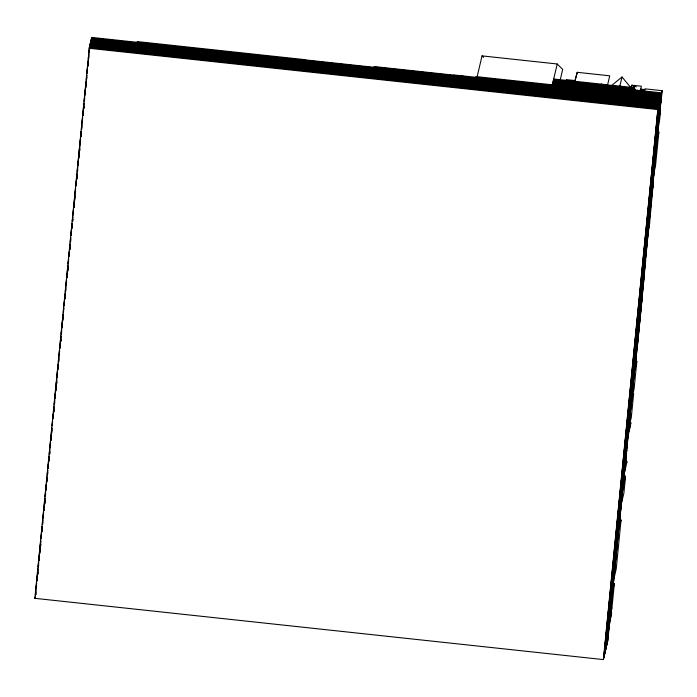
<?xml version="1.0" encoding="UTF-8"?>
<svg xmlns="http://www.w3.org/2000/svg" width="697" height="697" viewBox="0 0 697 697"><rect width="100%" height="100%" fill="white"/><g stroke="black" fill="none" stroke-linecap="round" stroke-linejoin="round"><path stroke-width="1.05" d="M34.85 598.331L89.355 47.57L657.898 108.828L603.384 659.589L34.85 598.331L35.19 596.876M35.408 594.715L36.584 582.805M36.793 580.636L37.969 568.726M38.187 566.565L40.748 540.576M40.966 538.415L42.142 526.505M42.36 524.336L43.536 512.426M43.745 510.256L44.922 498.346M45.139 496.186L46.316 484.276M46.525 482.106L47.065 476.696M47.274 474.526L47.701 470.196M47.919 468.036L49.095 456.126M49.313 453.956L50.489 442.046M50.698 439.885L51.874 427.975M52.092 425.806L52.623 420.396M52.841 418.226L53.268 413.896M53.477 411.727L54.017 406.316M54.227 404.155L58.191 364.087M58.4 361.926L59.576 350.016M59.794 347.847L60.97 335.937M61.179 333.776L63.105 314.286M63.322 312.117L63.749 307.786M63.967 305.626L65.143 293.707M65.352 291.546L66.529 279.636M66.746 277.467L67.923 265.557M68.132 263.396L68.672 257.977M68.881 255.816L69.308 251.486M69.526 249.317L70.057 243.906M70.275 241.737L70.702 237.407M70.92 235.246L72.096 223.336M72.305 221.167L73.481 209.257M73.699 207.087L75.624 187.606M75.834 185.437L77.01 173.527M77.228 171.357L81.183 131.297M81.401 129.137L82.577 117.227M82.786 115.057L83.962 103.147M84.18 100.987L86.106 81.497M86.315 79.327L86.75 74.997M86.959 72.828L88.136 60.918M88.353 58.757L89.53 46.847L658.064 108.105L603.724 658.134M35.53 595.43L35.895 590.742M36.279 587.85L36.645 583.162M36.924 581.35L37.289 576.663M37.499 574.502L38.039 569.083M38.309 567.28L38.675 562.592M38.893 560.423L39.424 555.012M39.703 553.2L40.069 548.513M40.278 546.352L40.818 540.933M41.027 538.772L41.454 534.442M41.837 531.55L42.203 526.862M42.421 524.693L42.848 520.363M43.231 517.47L43.597 512.783M43.876 510.971L44.242 506.283M44.451 504.123L44.991 498.703M45.261 496.9L45.627 492.213M45.845 490.043L46.377 484.633M46.594 482.463L47.021 478.133M47.405 475.241L47.771 470.553M47.98 468.393L48.407 464.063M48.79 461.17L49.156 456.483M49.374 454.313L49.801 449.983M50.184 447.091L50.55 442.403M50.829 440.6L51.195 435.904M51.578 433.02L51.944 428.333M52.327 425.44L52.58 421.833M52.963 418.941L53.329 414.253M53.547 412.084L53.974 407.754M54.357 404.87L54.723 400.174M54.932 398.013L55.359 393.683M55.743 390.79L56.109 386.103M56.326 383.934L56.753 379.604M57.137 376.711L57.502 372.024M57.886 369.131L58.252 364.444M58.461 362.283L58.896 357.953M59.28 355.061L59.637 350.373M59.916 348.561L60.282 343.874M60.5 341.713L61.031 336.294M61.31 334.49L61.676 329.803M61.885 327.634L62.425 322.223M62.695 320.411L63.061 315.724M63.444 312.831L63.81 308.144M64.028 305.974L64.455 301.644M64.838 298.76L65.204 294.064M65.413 291.904L65.849 287.573M66.232 284.681L66.59 279.994M66.868 278.181L67.234 273.494M67.618 270.602L67.984 265.914M68.262 264.111L68.628 259.423M69.012 256.531L69.378 251.844M69.587 249.674L70.014 245.344M70.397 242.451L70.763 237.764M70.981 235.603L71.408 231.273M71.791 228.381L72.157 223.693M72.366 221.524L72.802 217.194M73.185 214.301L73.542 209.614M73.821 207.802L74.187 203.115M74.57 200.231L74.936 195.535M75.32 192.651L75.581 189.044M75.964 186.151L76.33 181.464M76.539 179.295L76.966 174.964M77.35 172.072L77.716 167.385M77.933 165.224L78.36 160.894M78.744 158.001L79.109 153.314M79.319 151.144L79.859 145.734M80.138 143.922L80.504 139.234M80.887 136.342L81.244 131.655M81.462 129.494L81.889 125.164M82.272 122.271L82.638 117.584M82.917 115.772L83.283 111.084M83.492 108.915L84.032 103.504M84.302 101.701L84.668 97.005M84.886 94.844L85.417 89.434M85.696 87.622L86.062 82.934M86.445 80.042L86.811 75.354M87.02 73.185L87.456 68.855M87.839 65.962L88.197 61.275M88.414 59.114L88.841 54.784M89.225 51.892L89.869 45.392L658.404 106.65L603.898 657.41M35.913 592.537L35.704 594.707L35.869 593.975M36.34 588.207L36.558 586.038M37.089 580.627L37.307 578.458M37.734 574.128L37.943 571.967M38.483 566.548L38.692 564.387M39.128 560.057L39.337 557.888M39.764 553.557L40.086 550.308M40.513 545.978L40.731 543.817M41.262 538.398L41.48 536.237M41.907 531.907L42.116 529.737M42.656 524.327L42.866 522.158M43.292 517.827L43.51 515.667M44.042 510.248L44.259 508.087M44.686 503.757L45.009 500.507M45.436 496.177L45.645 494.007M46.08 489.677L46.394 486.428M46.821 482.097L47.039 479.928M47.57 474.518L47.788 472.357M48.215 468.018L48.433 465.857M48.86 461.527L49.182 458.277M49.609 453.947L49.818 451.778M50.245 447.448L50.567 444.198M50.994 439.868L51.212 437.707M51.639 433.377L51.961 430.127M52.388 425.797L52.597 423.628M53.138 418.217L53.347 416.048M53.774 411.718L53.991 409.557M54.523 404.138L54.741 401.977M55.168 397.647L55.385 395.478M55.812 391.148L56.135 387.898M56.562 383.568L56.771 381.398M57.198 377.068L57.52 373.827M57.947 369.488L58.165 367.328M58.696 361.917L58.914 359.748M59.341 355.418L59.55 353.248M60.09 347.838L60.299 345.668M60.726 341.338L60.944 339.178M61.475 333.758L61.693 331.598M62.12 327.268L62.338 325.098M62.765 320.768L63.087 317.518M64.263 305.608L64.472 303.448M64.899 299.118L65.222 295.868M65.649 291.538L65.866 289.368M66.293 285.038L66.616 281.788M67.043 277.458L67.252 275.298M67.679 270.959L68.001 267.718M68.428 263.388L68.646 261.218M69.177 255.808L69.395 253.638M69.822 249.308L70.04 247.139M70.571 241.728L70.789 239.559M71.216 235.229L71.425 233.068M71.852 228.738L72.174 225.488M72.601 221.158L72.819 218.989M73.246 214.659L73.568 211.409M73.995 207.079L74.204 204.918M74.631 200.588L74.954 197.338M75.381 193.008L75.598 190.839M76.13 185.428L76.348 183.259M76.775 178.929L76.992 176.768M77.524 171.349L77.742 169.188M78.169 164.849L78.378 162.689M78.805 158.358L79.127 155.109M79.554 150.779L79.772 148.609M80.199 144.279L80.521 141.029M80.948 136.699L81.157 134.538M81.697 129.119L81.906 126.959M82.333 122.628L82.551 120.459M83.082 115.049L83.3 112.879M83.727 108.549L83.945 106.388M84.476 100.969L84.694 98.808M85.121 94.478L85.33 92.309M85.757 87.979L86.079 84.729M86.62 79.319L86.829 77.149M87.256 72.819L87.474 70.658M87.9 66.32L88.223 63.079M88.65 58.748L88.859 56.579M89.286 52.249L89.608 48.999M89.826 46.838L90.035 44.669L658.578 105.927L604.238 655.955M37.795 574.485L38.013 572.324M39.189 560.414L39.398 558.245M40.574 546.335L40.792 544.174M44.747 504.114L44.965 501.945M46.141 490.035L46.351 487.865M48.276 468.375L48.494 466.215M49.67 454.305L49.879 452.135M51.064 440.225L51.273 438.065M53.843 412.075L54.052 409.914M55.229 398.004L55.446 395.835M56.623 383.925L56.832 381.756M60.796 341.696L61.005 339.535M62.181 327.625L62.399 325.455M67.748 271.316L67.957 269.155M69.883 249.665L70.101 247.496M71.277 235.586L71.486 233.425M72.662 221.515L72.88 219.346M74.056 207.436L74.274 205.275M76.836 179.286L77.053 177.125M78.23 165.206L78.439 163.046M79.615 151.136L79.833 148.966M83.788 108.906L84.006 106.746M85.182 94.836L85.391 92.666M89.948 47.553L90.375 43.214L658.918 104.472L604.412 655.232M90.122 46.821L90.549 42.491L659.083 103.748L604.752 653.786M90.566 44.286L90.889 41.045L659.423 102.293L604.918 653.054M90.636 44.643L91.063 40.313L659.597 101.57L605.257 651.608M91.185 41.027L91.568 38.135L660.111 99.392L605.771 649.43M91.42 40.653L91.743 37.411L660.277 98.669M605.432 650.876L659.937 100.124L91.403 38.866M605.937 648.707L660.451 97.946L374.167 67.095M606.277 647.252L660.617 97.214L453.843 74.936L453.669 75.668M606.451 646.528L660.956 95.768L552.503 84.084L553.871 85.435M606.791 645.073L661.131 95.045L552.677 83.352L554.045 84.712M606.965 644.35L661.47 93.59L553.017 81.906L554.385 83.257M607.305 642.895L658.404 125.643L657.262 124.101M659.327 116.303L661.636 92.867L553.183 81.183L554.551 82.534M607.47 642.172L658.743 124.188L657.602 122.655M659.493 115.58L660.651 103.87L659.17 105.299M658.996 106.022L660.477 104.594L660.991 102.415L662.15 90.688L645.021 88.841L644.507 91.019L643.052 92.405M618.953 528.918L620.478 513.271M648.402 230.881L620.347 513.811M631.717 401.768L632.179 397.046M634.88 369.741L645.692 260.286L645.518 261.018M635.237 367.145L633.948 368.922L635.237 367.145L644.49 273.459L644.316 274.191M657.088 124.824L658.229 126.366L659.528 120.851L660.451 111.511L658.752 112.853M635.786 349.676L637.293 347.28L641.937 300.294L641.04 297.358M648.227 231.604L649.264 227.178L653.115 184.688L652.078 189.114L652.383 189.54L653.42 185.114M609.422 612.881L610.38 614.763L611.905 608.228L614.345 583.581L612.811 590.115M652.444 174.006L653.943 172.734L655.476 166.208L658.839 132.142L657.384 130.531M610.616 611.121L611.617 612.977L609.361 625.043M619.145 520.973L621.053 519.997L616.218 568.918L613.952 578.562M624.024 474.065L625.505 476.783L623.902 492.997L621.489 503.295M626.943 462.207L625.436 459.009M630.506 425.431L630.776 422.739L627.875 434.353L628.38 434.501L630.506 425.431L630.001 425.283M634.819 360.898L636.805 361.543L634.104 388.848L632.013 397.769M91.743 37.411L89.19 48.293L657.724 109.551L662.15 90.688M137.161 42.308L137.326 41.585L305.155 59.663L304.981 60.386M374.001 67.827L374.298 66.555L453.799 75.119M476.278 77.358L476.443 76.626L660.791 96.491M560.249 79.806L562.688 69.395L557.217 63.985L482.036 55.882L477.157 76.705L478.673 78.203M557.217 63.985L552.338 84.807L553.706 86.158M566.252 80.355L566.417 79.632L575.304 80.591L574.886 81.148M577.247 72.314L574.72 81.871L577.247 72.314L609.736 75.816L607.618 84.816L553.697 79.005L555.065 80.355M601.067 84.851L601.241 84.128L599.655 85.365M618.195 87.491L619.851 86.132L622.012 76.992L630.933 87.761M631.804 85.191L630.785 89.538L632.345 90.523L633.172 89.8L634.2 85.443L631.804 85.191L633.364 86.167L632.345 90.523M640.351 90.575L641.379 86.219L634.784 85.504L633.765 89.861L635.194 91.307M634.828 89.146L634.279 87.683L632.859 88.345L631.29 87.36L613.255 85.417L611.818 87.874M660.712 101.701L661.279 99.462L660.773 101.64M660.451 111.511L659.153 117.026L657.463 118.368M657.315 138.677L658.839 132.142M653.664 175.618L653.83 174.895M652.165 190.778L652.331 190.054M641.937 300.294L641.763 301.017L640.874 298.089M633.895 369.427L634.07 368.696M634.706 370.464L636.805 361.543M631.543 402.491L633.669 393.422L631.29 417.52L627.439 432.863L627.892 430.99M628.555 422.931L630.689 413.861M630.776 422.739L627.875 434.353M626.786 450.637L626.62 451.368L626.054 448.302L626.742 450.82M625.566 458.974L626.533 454.853M624.529 472.514L626.978 461.832M625.505 476.783L623.092 487.09L622.099 485.278M618.788 529.65L621.053 519.997M611.617 612.977L609.779 620.809L608.777 618.953M603.384 659.589L607.81 640.726L654.117 172.011L652.61 173.283M635.96 348.953L637.293 347.28M639.018 91.307L640.526 89.843L644.681 90.296M659.51 103.844L660.991 102.415M303.735 60.927L305.155 59.663M303.692 61.109L305.112 59.846L374.123 67.278M633.364 86.167L634.2 85.443M653.978 167.48L655.476 166.208M611.243 85.827L621.994 76.992M657.968 116.19L659.667 114.848M599.612 85.548L601.197 84.311L613.212 85.6M647.557 228.346L649.264 227.178M474.622 77.829L476.443 76.626M618.126 527.359L619.154 526.871L617.951 528.082M618.082 527.542L619.119 527.054M640.691 89.12L644.856 89.564M661.296 94.313L552.843 82.629L554.211 83.98M91.229 39.59L659.771 100.847M90.723 41.768L659.257 103.025M90.209 43.946L658.743 105.195M89.695 46.124L658.238 107.373M458.826 75.415L463.784 76.417M482.036 55.882L483.561 57.381M554.89 81.079L553.531 79.728L631.125 88.092L632.684 89.068L634.104 88.414L635.533 89.861M554.725 81.81L553.357 80.451L630.951 88.815L632.51 89.8L633.939 89.138L635.368 90.584M634.784 85.504L636.213 86.959M627.718 431.722L628.389 433.412L627.553 432.445M627.675 431.905L628.52 432.872M647.321 231.003L648.367 232.24L648.193 232.964L647.156 231.726M619.868 86.132L621.236 87.787M658.386 119.318L659.528 120.851M657.437 123.378L658.569 124.92M623.536 470.257L624.564 472.139M610.955 606.355L611.905 608.228M659.458 104.463L660.355 106.841L659.458 104.463M625.549 452.972L625.375 453.695L626.411 453.416L626.586 452.684L625.549 452.972"/></g></svg>
